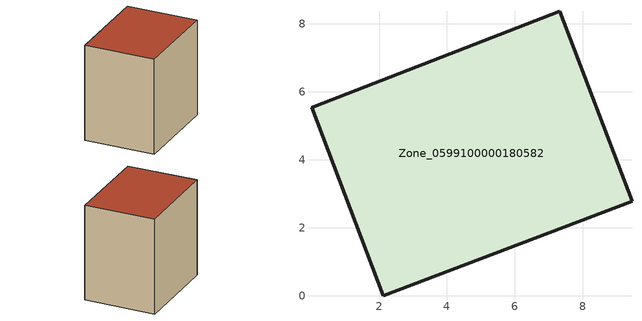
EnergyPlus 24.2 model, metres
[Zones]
Zone_0599100000180582
 floor ground (C_G): 2.13,0 0.01,5.55 0.07,5.57 7.32,8.37 9.45,2.78 z3.06
 wall outside (C_F): 9.45,2.78 7.32,8.37 0.07,5.57 0.01,5.55 2.13,0 9.45,2.78 z3.06:11.17
 roof outside (C_R): 0.01,5.55 2.13,0 9.45,2.78 7.32,8.37 0.07,5.57 z11.17
[BUILDING]
Pand.0599100000180582: North Axis=0; Terrain=City; Loads Convergence Tolerance Value=0.04; Temperature Convergence Tolerance Value=0.4; Solar Distribution=FullExterior; Maximum Number of Warmup Days=25; Minimum Number of Warmup Days=1
[Site:Location]
Rotterdam.The.Hague.AP_ZH_NLD Design_Conditions: Latitude=51.96; Longitude=4.45; Time Zone=1; Elevation=-4.5
[SITE:GROUNDTEMPERATURE:BUILDINGSURFACE]
18, 18, 18, 18, 18, 18, 18, 18, 18, 18, 18, 18
[MATERIAL] Thermal Absorptance=0.9; Solar Absorptance=0.7; Visible Absorptance=0.7
Name | Roughness | Thickness | Conductivity | Density | Specific Heat
G.TI.1946-1964 | MediumSmooth | 0.15 | 1 | 540 | 1210
F.TI.1946-1964 | Rough | 0.3 | 0.857143 | 1920 | 840
R.TI.1946-1964 | MediumRough | 0.2 | 0.277778 | 1500 | 1000
[CONSTRUCTION]
C_G: G.TI.1946-1964
C_F: F.TI.1946-1964
C_R: R.TI.1946-1964
[ZONE]
Zone_0599100000180582: Type=1; Multiplier=1; Ceiling Height=Autocalculate; Volume=Autocalculate; Floor Area=autocalculate; Part of Total Floor Area=Yes
[ZONEINFILTRATION:DESIGNFLOWRATE]
Infil_Zone_0599100000180582: Zone or ZoneList or Space or SpaceList=Zone_0599100000180582; Schedule=AlwaysOn; Design Flow Rate Calculation Method=Flow/Area; Flow Rate per Floor Area=0.003; Constant Term Coefficient=1; Temperature Term Coefficient=0; Velocity Term Coefficient=0; Velocity Squared Term Coefficient=0
[HVACTEMPLATE:ZONE:IDEALLOADSAIRSYSTEM]
Zone_0599100000180582: Maximum Heating Supply Air Temperature=50; Minimum Cooling Supply Air Temperature=13; Maximum Heating Supply Air Humidity Ratio=0.0156; Minimum Cooling Supply Air Humidity Ratio=0.0077; Heating Limit=NoLimit; Cooling Limit=NoLimit; Dehumidification Control Type=ConstantSensibleHeatRatio; Cooling Sensible Heat Ratio=0.7; Dehumidification Setpoint=60; Humidification Control Type=None; Humidification Setpoint=30; Outdoor Air Method=None; Outdoor Air Flow Rate per Person=0.00944; Outdoor Air Flow Rate per Zone Floor Area=0; Outdoor Air Flow Rate per Zone=0; Demand Controlled Ventilation Type=None; Outdoor Air Economizer Type=NoEconomizer; Heat Recovery Type=None; Sensible Heat Recovery Effectiveness=0.7; Latent Heat Recovery Effectiveness=0.65
[ZONECONTROL:THERMOSTAT]
ThermostatControl_Zone_0599100000180582: Zone or ZoneList=Zone_0599100000180582; Control Type Schedule=DualSetpointControlType; Control 1=Thermostat_Zone_0599100000180582; Temperature Difference Between Cutout And Setpoint=0
[THERMOSTATSETPOINT:DUALSETPOINT]
Thermostat_Zone_0599100000180582: Heating Setpoint Temperature Schedule=HeatingSetpoint_Zone_0599100000180582; Cooling Setpoint Temperature Schedule=CoolingSetpoint_Zone_0599100000180582
[SCHEDULE:COMPACT]
HeatingSetpoint_Zone_0599100000180582: Through: 12/31, For: AllDays, Until: 24:00, 21
CoolingSetpoint_Zone_0599100000180582: Through: 12/31, For: AllDays, Until: 24:00, 24
DualSetpointControlType: Through: 12/31, For: AllDays, Until: 24:00, 4
AlwaysOn: Through: 12/31, For: AllDays, Until: 24:00, 1
